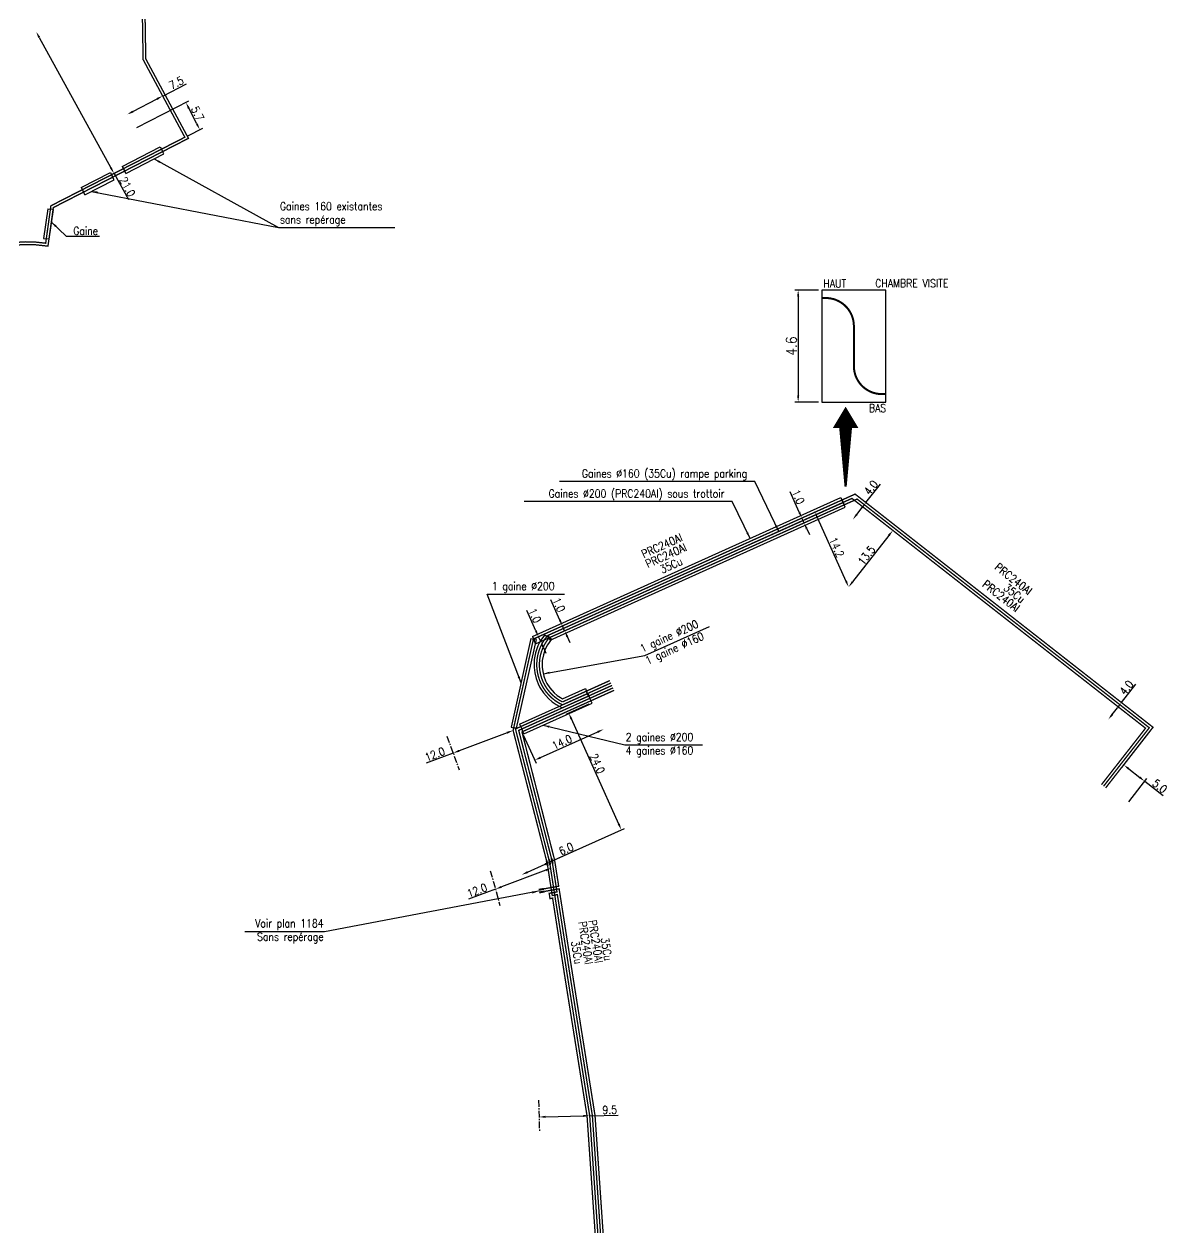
# Model space of a CAD drawing. Header units: millimetres. Extents: x 145437 to 146000, y 141990 to 142990.
# Drawn here: x 145596.2 to 145810.7, y 142321.1 to 142546.7 of the extents above; entities that cross this region are included whole.
import ezdxf
from ezdxf.enums import TextEntityAlignment as Align

# ---------------------------------------------------------------- set-up
doc = ezdxf.new("R2010")
doc.units = ezdxf.units.MM
doc.header["$PDMODE"] = 34
doc.linetypes.add('CENTER', pattern=[2, 1.25, -0.25, 0.25, -0.25])
doc.layers.get('0').update_dxf_attribs({"linetype": 'CONTINUOUS'})
doc.layers.get('Defpoints').update_dxf_attribs({"linetype": 'CONTINUOUS'})
for name, color, linetype in [('M_100', 7, 'M_ST_6'), ('M_130', 3, 'M_ST_15'), ('M_200', 7, 'CONTINUOUS'), ('M_300', 7, 'CONTINUOUS'), ('M_400', 7, 'CONTINUOUS'), ('M_900', 7, 'CONTINUOUS')]:
    doc.layers.add(name, color=color, linetype=linetype)
doc.styles.get("Standard").update_dxf_attribs({"font": 'romans.shx', "width": 0.85})
doc.linetypes.add('M_ST_15', pattern='A,5,-0.3,["XX",Standard,S=1,R=0,X=0,Y=-0.5],-2.5', length=7.8)
doc.linetypes.add('M_ST_6', pattern='A,5,-0.3,["||",Standard,S=1,R=0,X=0.35,Y=-0.5],-1.6', length=6.9)
doc.dimstyles.get("Standard").update_dxf_attribs({"dimtxt": 1.5, "dimasz": 1.2, "dimexe": 0.625, "dimexo": 0.625, "dimgap": 0.25, "dimtad": 1, "dimdec": 1, "dimzin": 0, "dimdsep": 46, "dimtxsty": 'Standard', "dimcen": -0.5, "dimadec": 0, "dimazin": 0, "dimtfac": 1, "dimtdec": 1, "dimtmove": 0, "dimatfit": 3, "dimfxl": 0, "dimtolj": 1, "dimtzin": 0, "dimarcsym": 0})

# ---------------------------------------------------------------- blocks, each defined once
blk = doc.blocks.new('*D34')
at = {"layer": 'Defpoints', "color": 0, "linetype": 'Continuous', "transparency": 16777216}
for p in [(145598.42, 142545.22), (145598.42, 142545.22), (145613.01, 142518.67)]:
    blk.add_point(p, dxfattribs=at)
at = {"layer": 'M_130', "color": 0, "linetype": 'Continuous', "lineweight": -2, "transparency": 16777216}
for p, q in [((145598.99, 142544.17), (145612.43, 142519.72)), ((145613.01, 142518.67), (145615.7, 142513.77))]:
    blk.add_line(p, q, dxfattribs=at)
at = {"layer": 'M_130', "color": 0, "linetype": 'Continuous', "transparency": 16777216}
for points in [[(145599.17, 142544.27), (145598.82, 142544.07), (145598.42, 142545.22)], [(145612.61, 142519.81), (145612.26, 142519.62), (145613.01, 142518.67)]]:
    blk.add_solid(points, dxfattribs=at)
at = {"layer": 'M_130', "color": 0, "linetype": 'Continuous', "transparency": 16777216, "insert": (145615.52, 142516.17), "char_height": 1.5, "attachment_point": 5, "rotation": 298.7942}
blk.add_mtext('\\A1;21.0', dxfattribs=at)
blk = doc.blocks.new('*D35')
at = {"layer": 'Defpoints', "color": 0, "linetype": 'Continuous', "transparency": 16777216}
for p in [(145626.48, 142531.97), (145616.72, 142526.97), (145626.28, 142525.46)]:
    blk.add_point(p, dxfattribs=at)
at = {"layer": 'M_130', "color": 0, "linetype": 'Continuous', "lineweight": -2, "transparency": 16777216}
for p, q in [((145617.28, 142527.26), (145627.03, 142532.25)), ((145628.53, 142527.96), (145627.03, 142530.9)), ((145626.84, 142525.75), (145629.63, 142527.18))]:
    blk.add_line(p, q, dxfattribs=at)
at = {"layer": 'M_130', "color": 0, "linetype": 'Continuous', "transparency": 16777216}
for points in [[(145627.2, 142530.99), (145626.85, 142530.81), (145626.48, 142531.97)], [(145628.71, 142528.05), (145628.35, 142527.87), (145629.08, 142526.89)]]:
    blk.add_solid(points, dxfattribs=at)
at = {"layer": 'M_130', "color": 0, "linetype": 'Continuous', "transparency": 16777216, "insert": (145628.67, 142529.89), "char_height": 1.5, "attachment_point": 5, "rotation": 297.1167}
blk.add_mtext('\\A1;5.7', dxfattribs=at)
blk = doc.blocks.new('*D36')
at = {"layer": 'Defpoints', "color": 0, "linetype": 'Continuous', "transparency": 16777216}
for p in [(145622.13, 142533.18), (145615.48, 142529.72), (145615.48, 142529.72)]:
    blk.add_point(p, dxfattribs=at)
at = {"layer": 'M_130', "color": 0, "linetype": 'Continuous', "lineweight": -2, "transparency": 16777216}
for p, q in [((145622.13, 142533.18), (145626.57, 142535.49)), ((145616.54, 142530.27), (145621.07, 142532.63))]:
    blk.add_line(p, q, dxfattribs=at)
at = {"layer": 'M_130', "color": 0, "linetype": 'Continuous', "transparency": 16777216}
for points in [[(145620.97, 142532.81), (145621.16, 142532.45), (145622.13, 142533.18)], [(145616.45, 142530.45), (145616.63, 142530.1), (145615.48, 142529.72)]]:
    blk.add_solid(points, dxfattribs=at)
at = {"layer": 'M_130', "color": 0, "linetype": 'Continuous', "transparency": 16777216, "insert": (145624.7, 142535.65), "char_height": 1.5, "attachment_point": 5, "rotation": 27.4777}
blk.add_mtext('\\A1;7.5', dxfattribs=at)
blk = doc.blocks.new('*D50')
at = {"layer": 'Defpoints', "color": 0, "linetype": 'Continuous', "transparency": 16777216}
for p in [(145692.65, 142341.9), (145692.65, 142341.9), (145702.14, 142342.13)]:
    blk.add_point(p, dxfattribs=at)
at = {"layer": 'M_130', "color": 0, "linetype": 'Continuous', "lineweight": -2, "transparency": 16777216}
for p, q in [((145693.85, 142341.93), (145700.94, 142342.1)), ((145702.14, 142342.13), (145707.5, 142342.27))]:
    blk.add_line(p, q, dxfattribs=at)
at = {"layer": 'M_130', "color": 0, "linetype": 'Continuous', "transparency": 16777216}
for points in [[(145693.84, 142342.13), (145693.85, 142341.73), (145692.65, 142341.9)], [(145700.94, 142342.3), (145700.95, 142341.9), (145702.14, 142342.13)]]:
    blk.add_solid(points, dxfattribs=at)
at = {"layer": 'M_130', "color": 0, "linetype": 'Continuous', "transparency": 16777216, "insert": (145705.89, 142343.23), "char_height": 1.5, "attachment_point": 5, "rotation": 1.4284}
blk.add_mtext('\\A1;9.5', dxfattribs=at)
blk = doc.blocks.new('*D66')
at = {"layer": 'Defpoints', "color": 0, "linetype": 'Continuous', "transparency": 16777216}
for p in [(145697.04, 142433.9), (145697.04, 142433.9), (145697.45, 142432.98)]:
    blk.add_point(p, dxfattribs=at)
at = {"layer": 'M_100', "color": 0, "linetype": 'Continuous', "lineweight": -2, "transparency": 16777216}
for p, q in [((145696.55, 142434.99), (145694.83, 142438.81)), ((145697.45, 142432.98), (145697.04, 142433.9)), ((145697.94, 142431.89), (145698.44, 142430.8))]:
    blk.add_line(p, q, dxfattribs=at)
at = {"layer": 'M_100', "color": 0, "linetype": 'Continuous', "transparency": 16777216}
for points in [[(145696.73, 142435.07), (145696.36, 142434.91), (145697.04, 142433.9)], [(145698.13, 142431.97), (145697.76, 142431.81), (145697.45, 142432.98)]]:
    blk.add_solid(points, dxfattribs=at)
at = {"layer": 'M_100', "color": 0, "linetype": 'Continuous', "transparency": 16777216, "insert": (145696.35, 142437.86), "char_height": 1.5, "attachment_point": 5, "rotation": 294.2577}
blk.add_mtext('\\A1;1.0', dxfattribs=at)
blk = doc.blocks.new('*D67')
at = {"layer": 'Defpoints', "color": 0, "linetype": 'Continuous', "transparency": 16777216}
for p in [(145741.9, 142454.11), (145741.9, 142454.11), (145742.31, 142453.2)]:
    blk.add_point(p, dxfattribs=at)
at = {"layer": 'M_100', "color": 0, "linetype": 'Continuous', "lineweight": -2, "transparency": 16777216}
for p, q in [((145741.41, 142455.21), (145739.69, 142459.02)), ((145742.31, 142453.2), (145741.9, 142454.11)), ((145742.8, 142452.11), (145743.3, 142451.01))]:
    blk.add_line(p, q, dxfattribs=at)
at = {"layer": 'M_100', "color": 0, "linetype": 'Continuous', "transparency": 16777216}
for points in [[(145741.59, 142455.29), (145741.22, 142455.12), (145741.9, 142454.11)], [(145742.99, 142452.19), (145742.62, 142452.02), (145742.31, 142453.2)]]:
    blk.add_solid(points, dxfattribs=at)
at = {"layer": 'M_100', "color": 0, "linetype": 'Continuous', "transparency": 16777216, "insert": (145741.21, 142458.07), "char_height": 1.5, "attachment_point": 5, "rotation": 294.2577}
blk.add_mtext('\\A1;1.0', dxfattribs=at)
blk = doc.blocks.new('*D68')
at = {"layer": 'Defpoints', "color": 0, "linetype": 'Continuous', "transparency": 16777216}
for p in [(145753.91, 142457), (145751.45, 142453.85), (145751.45, 142453.85)]:
    blk.add_point(p, dxfattribs=at)
at = {"layer": 'M_130', "color": 0, "linetype": 'Continuous', "lineweight": -2, "transparency": 16777216}
for p, q in [((145753.91, 142457), (145756.6, 142460.45)), ((145752.18, 142454.8), (145753.17, 142456.06))]:
    blk.add_line(p, q, dxfattribs=at)
at = {"layer": 'M_130', "color": 0, "linetype": 'Continuous', "transparency": 16777216}
for points in [[(145753.01, 142456.18), (145753.33, 142455.93), (145753.91, 142457)], [(145752.03, 142454.92), (145752.34, 142454.67), (145751.45, 142453.85)]]:
    blk.add_solid(points, dxfattribs=at)
at = {"layer": 'M_130', "color": 0, "linetype": 'Continuous', "transparency": 16777216, "insert": (145754.84, 142459.81), "char_height": 1.5, "attachment_point": 5, "rotation": 51.9499}
blk.add_mtext('\\A1;4.0', dxfattribs=at)
blk = doc.blocks.new('*D69')
at = {"layer": 'Defpoints', "color": 0, "linetype": 'Continuous', "transparency": 16777216}
for p in [(145758.94, 142451.8), (145750.66, 142441.2), (145750.66, 142441.2)]:
    blk.add_point(p, dxfattribs=at)
at = {"layer": 'M_130', "color": 0, "linetype": 'Continuous', "lineweight": -2, "transparency": 16777216}
blk.add_line((145758.2, 142450.85), (145751.39, 142442.15), dxfattribs=at)
at = {"layer": 'M_130', "color": 0, "linetype": 'Continuous', "transparency": 16777216}
for points in [[(145758.04, 142450.97), (145758.36, 142450.73), (145758.94, 142451.8)], [(145751.24, 142442.27), (145751.55, 142442.02), (145750.66, 142441.2)]]:
    blk.add_solid(points, dxfattribs=at)
at = {"layer": 'M_130', "color": 0, "linetype": 'Continuous', "transparency": 16777216, "insert": (145754.01, 142447.12), "char_height": 1.5, "attachment_point": 5, "rotation": 51.9784}
blk.add_mtext('\\A1;13.5', dxfattribs=at)
blk = doc.blocks.new('*D70')
at = {"layer": 'Defpoints', "color": 0, "linetype": 'Continuous', "transparency": 16777216}
for p in [(145801.79, 142419.53), (145799.32, 142416.38), (145799.32, 142416.38)]:
    blk.add_point(p, dxfattribs=at)
at = {"layer": 'M_130', "color": 0, "linetype": 'Continuous', "lineweight": -2, "transparency": 16777216}
for p, q in [((145801.79, 142419.53), (145804.48, 142422.97)), ((145800.06, 142417.32), (145801.05, 142418.58))]:
    blk.add_line(p, q, dxfattribs=at)
at = {"layer": 'M_130', "color": 0, "linetype": 'Continuous', "transparency": 16777216}
for points in [[(145800.89, 142418.71), (145801.21, 142418.46), (145801.79, 142419.53)], [(145799.9, 142417.45), (145800.22, 142417.2), (145799.32, 142416.38)]]:
    blk.add_solid(points, dxfattribs=at)
at = {"layer": 'M_130', "color": 0, "linetype": 'Continuous', "transparency": 16777216, "insert": (145802.72, 142422.34), "char_height": 1.5, "attachment_point": 5, "rotation": 51.9499}
blk.add_mtext('\\A1;4.0', dxfattribs=at)
blk = doc.blocks.new('*D71')
at = {"layer": 'Defpoints', "color": 0, "linetype": 'Continuous', "transparency": 16777216}
for p in [(145807.69, 142414.91), (145806.13, 142404.79), (145802.75, 142400.47)]:
    blk.add_point(p, dxfattribs=at)
at = {"layer": 'M_130', "color": 0, "linetype": 'Continuous', "lineweight": -2, "transparency": 16777216}
for p, q in [((145807.31, 142414.41), (145801.81, 142407.38)), ((145803.14, 142407.14), (145805.19, 142405.53)), ((145803.14, 142400.96), (145806.52, 142405.29)), ((145806.13, 142404.79), (145809.58, 142402.1))]:
    blk.add_line(p, q, dxfattribs=at)
at = {"layer": 'M_130', "color": 0, "linetype": 'Continuous', "transparency": 16777216}
for points in [[(145803.26, 142407.29), (145803.02, 142406.98), (145802.2, 142407.87)], [(145805.31, 142405.69), (145805.07, 142405.38), (145806.13, 142404.79)]]:
    blk.add_solid(points, dxfattribs=at)
at = {"layer": 'M_130', "color": 0, "linetype": 'Continuous', "transparency": 16777216, "insert": (145808.95, 142403.87), "char_height": 1.5, "attachment_point": 5, "rotation": 321.9784}
blk.add_mtext('\\A1;5.0', dxfattribs=at)
blk = doc.blocks.new('*D72')
at = {"layer": 'Defpoints', "color": 0, "linetype": 'Continuous', "transparency": 16777216}
for p in [(145744.34, 142455.21), (145750.66, 142441.2), (145750.66, 142441.2)]:
    blk.add_point(p, dxfattribs=at)
at = {"layer": 'M_130', "color": 0, "linetype": 'Continuous', "lineweight": -2, "transparency": 16777216}
blk.add_line((145744.84, 142454.12), (145750.16, 142442.3), dxfattribs=at)
at = {"layer": 'M_130', "color": 0, "linetype": 'Continuous', "transparency": 16777216}
for points in [[(145745.02, 142454.2), (145744.65, 142454.04), (145744.34, 142455.21)], [(145750.34, 142442.38), (145749.98, 142442.21), (145750.66, 142441.2)]]:
    blk.add_solid(points, dxfattribs=at)
at = {"layer": 'M_130', "color": 0, "linetype": 'Continuous', "transparency": 16777216, "insert": (145748.41, 142448.62), "char_height": 1.5, "attachment_point": 5, "rotation": 294.2577}
blk.add_mtext('\\A1;14.2', dxfattribs=at)
blk = doc.blocks.new('*D73')
at = {"layer": 'Defpoints', "color": 0, "linetype": 'Continuous', "transparency": 16777216}
for p in [(145702.52, 142419.51), (145698.21, 142417.57), (145694.87, 142389.74)]:
    blk.add_point(p, dxfattribs=at)
at = {"layer": 'M_300', "color": 0, "linetype": 'Continuous', "lineweight": -2, "transparency": 16777216}
for p, q in [((145701.95, 142419.25), (145697.64, 142417.31)), ((145707.58, 142396.78), (145698.7, 142416.47)), ((145695.44, 142390), (145708.64, 142395.94))]:
    blk.add_line(p, q, dxfattribs=at)
at = {"layer": 'M_300', "color": 0, "linetype": 'Continuous', "transparency": 16777216}
for points in [[(145698.88, 142416.56), (145698.52, 142416.39), (145698.21, 142417.57)], [(145707.76, 142396.86), (145707.39, 142396.7), (145708.07, 142395.69)]]:
    blk.add_solid(points, dxfattribs=at)
at = {"layer": 'M_300', "color": 0, "linetype": 'Continuous', "transparency": 16777216, "insert": (145703.57, 142408.1), "char_height": 1.5, "attachment_point": 5, "rotation": 294.2577}
blk.add_mtext('\\A1;24.0', dxfattribs=at)
blk = doc.blocks.new('*D74')
at = {"layer": 'Defpoints', "color": 0, "linetype": 'Continuous', "transparency": 16777216}
for p in [(145694.87, 142389.74), (145689.4, 142387.28), (145689.4, 142387.28)]:
    blk.add_point(p, dxfattribs=at)
at = {"layer": 'M_300', "color": 0, "linetype": 'Continuous', "lineweight": -2, "transparency": 16777216}
for p, q in [((145694.87, 142389.74), (145699.57, 142391.86)), ((145690.49, 142387.77), (145693.78, 142389.25))]:
    blk.add_line(p, q, dxfattribs=at)
at = {"layer": 'M_300', "color": 0, "linetype": 'Continuous', "transparency": 16777216}
for points in [[(145693.69, 142389.43), (145693.86, 142389.06), (145694.87, 142389.74)], [(145690.41, 142387.95), (145690.58, 142387.59), (145689.4, 142387.28)]]:
    blk.add_solid(points, dxfattribs=at)
at = {"layer": 'M_300', "color": 0, "linetype": 'Continuous', "transparency": 16777216, "insert": (145697.74, 142392.13), "char_height": 1.5, "attachment_point": 5, "rotation": 24.2577}
blk.add_mtext('\\A1;6.0', dxfattribs=at)
blk = doc.blocks.new('*D75')
at = {"layer": 'Defpoints', "color": 0, "linetype": 'Continuous', "transparency": 16777216}
for p in [(145687.79, 142414.32), (145676.56, 142410.09), (145676.56, 142410.09)]:
    blk.add_point(p, dxfattribs=at)
at = {"layer": 'M_130', "color": 0, "linetype": 'Continuous', "lineweight": -2, "transparency": 16777216}
for p, q in [((145686.67, 142413.9), (145677.68, 142410.51)), ((145687.57, 142414.9), (145687.57, 142414.9)), ((145676.56, 142410.09), (145671.5, 142408.18)), ((145676.34, 142410.67), (145676.34, 142410.67))]:
    blk.add_line(p, q, dxfattribs=at)
at = {"layer": 'M_130', "color": 0, "linetype": 'Continuous', "transparency": 16777216}
for points in [[(145686.6, 142414.08), (145686.74, 142413.71), (145687.79, 142414.32)], [(145677.61, 142410.7), (145677.75, 142410.32), (145676.56, 142410.09)]]:
    blk.add_solid(points, dxfattribs=at)
at = {"layer": 'M_130', "color": 0, "linetype": 'Continuous', "transparency": 16777216, "insert": (145673.12, 142409.86), "char_height": 1.5, "attachment_point": 5, "rotation": 20.6386}
blk.add_mtext('\\A1;12.0', dxfattribs=at)
blk = doc.blocks.new('M_300_03')
at = {"color": 0, "linetype": 'Continuous'}
blk.add_solid([(-1, 0.75), (-1, 0), (1, 0.75), (1, 0)], dxfattribs=at)
at = {"color": 0, "linetype": 'Continuous', "width": 0.75, "flags": 3}
for tag, p in [('DEF_LEG', (0, -4.625)), ('DEF_COUP', (0, -7.125)), ('DEF_TYPE', (0, -9.625))]:
    blk.add_attdef(tag, text='', height=1.2, dxfattribs=at).set_placement(p, align=Align.MIDDLE)
blk = doc.blocks.new('*D76')
at = {"layer": 'Defpoints', "color": 0, "linetype": 'Continuous', "transparency": 16777216}
for p in [(145689.45, 142414.05), (145704.75, 142414.54), (145704.75, 142414.54)]:
    blk.add_point(p, dxfattribs=at)
at = {"layer": 'M_130', "color": 0, "linetype": 'Continuous', "lineweight": -2, "transparency": 16777216}
for p, q in [((145689.7, 142413.48), (145692.08, 142408.17)), ((145692.92, 142409.23), (145703.65, 142414.05))]:
    blk.add_line(p, q, dxfattribs=at)
at = {"layer": 'M_130', "color": 0, "linetype": 'Continuous', "transparency": 16777216}
for points in [[(145703.57, 142414.23), (145703.73, 142413.86), (145704.75, 142414.54)], [(145692.84, 142409.41), (145693.01, 142409.05), (145691.83, 142408.74)]]:
    blk.add_solid(points, dxfattribs=at)
at = {"layer": 'M_130', "color": 0, "linetype": 'Continuous', "transparency": 16777216, "insert": (145696.95, 142412.13), "char_height": 1.5, "attachment_point": 5, "rotation": 24.1739}
blk.add_mtext('\\A1;14.0', dxfattribs=at)
blk = doc.blocks.new('*D77')
at = {"layer": 'Defpoints', "color": 0, "linetype": 'Continuous', "transparency": 16777216}
for p in [(145745.64, 142496.83), (145741.2, 142475.83), (145745.64, 142475.83)]:
    blk.add_point(p, dxfattribs=at)
at = {"layer": 'M_900', "color": 0, "linetype": 'Continuous', "lineweight": -2, "transparency": 16777216}
for p, q in [((145745.01, 142496.83), (145740.58, 142496.83)), ((145741.2, 142495.63), (145741.2, 142477.03)), ((145745.01, 142475.83), (145740.58, 142475.83))]:
    blk.add_line(p, q, dxfattribs=at)
at = {"layer": 'M_900', "color": 0, "linetype": 'Continuous', "transparency": 16777216}
for points in [[(145741, 142495.63), (145741.4, 142495.63), (145741.2, 142496.83)], [(145741, 142477.03), (145741.4, 142477.03), (145741.2, 142475.83)]]:
    blk.add_solid(points, dxfattribs=at)
at = {"layer": 'M_900', "color": 0, "linetype": 'Continuous', "transparency": 16777216, "insert": (145739.95, 142486.33), "char_height": 2, "attachment_point": 5, "rotation": 90}
blk.add_mtext('\\A1;4.6', dxfattribs=at)
blk = doc.blocks.new('*D80')
at = {"layer": 'Defpoints', "color": 0, "linetype": 'Continuous', "transparency": 16777216}
for p in [(145695.03, 142388.56), (145684.47, 142384.58), (145684.47, 142384.58)]:
    blk.add_point(p, dxfattribs=at)
at = {"layer": 'M_130', "color": 0, "linetype": 'Continuous', "lineweight": -2, "transparency": 16777216}
for p, q in [((145693.91, 142388.13), (145685.6, 142385)), ((145695.25, 142387.97), (145695.25, 142387.97)), ((145684.47, 142384.58), (145679.42, 142382.68))]:
    blk.add_line(p, q, dxfattribs=at)
at = {"layer": 'M_130', "color": 0, "linetype": 'Continuous', "transparency": 16777216}
for points in [[(145693.84, 142388.32), (145693.98, 142387.95), (145695.03, 142388.56)], [(145685.53, 142385.19), (145685.67, 142384.82), (145684.47, 142384.58)]]:
    blk.add_solid(points, dxfattribs=at)
at = {"layer": 'M_130', "color": 0, "linetype": 'Continuous', "transparency": 16777216, "insert": (145681.03, 142384.35), "char_height": 1.5, "attachment_point": 5, "rotation": 20.6386}
blk.add_mtext('\\A1;12.0', dxfattribs=at)
blk = doc.blocks.new('*D81')
at = {"layer": 'Defpoints', "color": 0, "linetype": 'Continuous', "transparency": 16777216}
for p in [(145692.55, 142431.87), (145693.71, 142432.4), (145694.13, 142431.49)]:
    blk.add_point(p, dxfattribs=at)
at = {"layer": 'M_100', "color": 0, "linetype": 'Continuous', "lineweight": -2, "transparency": 16777216}
for p, q in [((145692.06, 142432.97), (145690.34, 142436.79)), ((145693.15, 142432.14), (145691.98, 142431.62)), ((145692.96, 142430.96), (145692.55, 142431.87)), ((145693.56, 142431.23), (145692.39, 142430.7)), ((145693.46, 142429.87), (145693.95, 142428.77))]:
    blk.add_line(p, q, dxfattribs=at)
at = {"layer": 'M_100', "color": 0, "linetype": 'Continuous', "transparency": 16777216}
for points in [[(145692.24, 142433.05), (145691.88, 142432.89), (145692.55, 142431.87)], [(145693.64, 142429.95), (145693.27, 142429.79), (145692.96, 142430.96)]]:
    blk.add_solid(points, dxfattribs=at)
at = {"layer": 'M_100', "color": 0, "linetype": 'Continuous', "transparency": 16777216, "insert": (145691.86, 142435.83), "char_height": 1.5, "attachment_point": 5, "rotation": 294.2577}
blk.add_mtext('\\A1;1.0', dxfattribs=at)

msp = doc.modelspace()

# ---------------------------------------------------------------- linework, layer by layer
at = {"layer": 'M_100', "ltscale": 0.94, "const_width": 0.25, "flags": 128}
msp.add_lwpolyline([(145789.53, 142793.89), (145790.48, 142800.53), (145787.97, 142801.28), (145783.43, 142802.58), (145779.85, 142803.61), (145776.45, 142798.95), (145771.39, 142791.91), (145768.94, 142788.67), (145752.5, 142766.91), (145741.23, 142751.06), (145733.41, 142739.78), (145726.53, 142730.15), (145716.98, 142716.81), (145711.5, 142709.14), (145698.69, 142689.03), (145697.62, 142687.34), (145692.67, 142679.56), (145685.2, 142669.19), (145677.37, 142658.11), (145666.66, 142643.11), (145660, 142634.05), (145648.59, 142618.14), (145643.93, 142611.89), (145643.52, 142611.33), (145643.88, 142611.08, -0.440034), (145644.5, 142606.79, -0.391587), (145640.55, 142606.23), (145639.68, 142605.05), (145634.97, 142599.21), (145630.62, 142593.12), (145623, 142582.46), (145622.05, 142577.19), (145620.83, 142570.43), (145618.66, 142558.4), (145618.82, 142548.67), (145618.96, 142540.14), (145622.57, 142533.42), (145626.96, 142525.25), (145613.24, 142518.22), (145601.64, 142512.28), (145600.64, 142505.07), (145600.08, 142505.11, 0.125314), (145589.51, 142504.09, 0.147049), (145582.78, 142499.03), (145563.02, 142473.9), (145560.6, 142469.4), (145556.23, 142461.32), (145551.51, 142453.44), (145543.11, 142439), (145540.73, 142434.92, -0.046825), (145526.76, 142413.5), (145525.13, 142411.23), (145516.68, 142399.86), (145500.18, 142382.74), (145477.49, 142357.98), (145475.98, 142356.4)], format="xyb", dxfattribs=at)
at = {"layer": 'M_100', "const_width": 0.25, "flags": 128}
msp.add_lwpolyline([(145705.91, 142423.66), (145697.03, 142419.66, -0.485605), (145694.55, 142431.68), (145694.55, 142431.68), (145697.45, 142432.98), (145742.31, 142453.2), (145744.75, 142454.3), (145752.24, 142457.67), (145753.6, 142456.61), (145759.25, 142452.19), (145801.48, 142419.14), (145806.99, 142414.82), (145798.42, 142403.86)], format="xyb", dxfattribs=at)
at = {"layer": 'M_100', "ltscale": 0.94, "flags": 128}
msp.add_lwpolyline([(145706.53, 142422.3, 0.25, 0.25, 0), (145688.84, 142414.33, 0.25, 0.25, 0), (145695.1, 142389.84, 0.25, 0.25, 0), (145696.01, 142384.07, 0.25, 0.25, 0), (145694.55, 142383.8, 0.25, 0.25, 0), (145694.7, 142382.81, 0.25, 0.25, 0), (145695.19, 142382.9, 0.25, 0.25, 0), (145697.49, 142368.12, 0.25, 0.25, -0.038297), (145697.49, 142368.12, 0.25, 0.25, 0), (145697.49, 142368.12, 0.25, 0.25, 0), (145701.64, 142342.12, 0.25, 0.25, 0), (145703.61, 142313.56, 0, 0, 0)], format="xyseb", dxfattribs=at)
at = {"layer": 'M_100', "flags": 128}
msp.add_lwpolyline([(145693.66, 142384.15, 0.25, 0.25, 0), (145696.41, 142384.65, 0.25, 0.25, 0), (145698.96, 142368.42, 0.25, 0.25, 0), (145698.96, 142368.42, 0.25, 0.25, 0), (145703.14, 142342.16, 0.25, 0.25, 0), (145705.1, 142313.64, 0, 0, 0)], format="xyseb", dxfattribs=at)
at = {"layer": 'M_130', "const_width": 0.25, "flags": 128}
for points in [[(145790.02, 142793.82), (145790.02, 142793.82), (145791.03, 142800.89), (145788.12, 142801.76), (145783.56, 142803.06), (145779.65, 142804.19), (145776.04, 142799.24), (145770.98, 142792.21), (145768.54, 142788.97), (145752.1, 142767.2), (145740.82, 142751.34), (145733, 142740.07), (145726.12, 142730.44), (145716.58, 142717.1), (145711.08, 142709.42), (145698.27, 142689.29), (145697.19, 142687.61), (145692.25, 142679.84), (145684.79, 142669.48), (145676.96, 142658.4), (145666.26, 142643.41), (145659.59, 142634.34), (145648.18, 142618.44), (145643.53, 142612.18), (145642.82, 142611.22), (145642.82, 142611.22), (145643.59, 142610.67, -0.440675), (145644.12, 142607.11, -0.450328), (145640.47, 142606.96), (145639.28, 142605.35), (145634.57, 142599.51), (145630.21, 142593.41), (145622.53, 142582.66), (145621.56, 142577.27), (145620.34, 142570.52), (145618.16, 142558.44), (145618.32, 142548.67), (145618.46, 142540.01), (145622.13, 142533.18), (145626.28, 142525.46), (145613.01, 142518.67), (145601.18, 142512.61), (145600.21, 142505.61), (145600.21, 142505.61), (145600.14, 142505.61, 0.125116), (145589.33, 142504.56), (145589.33, 142504.56), (145589.33, 142504.56, 0.14694), (145582.39, 142499.33), (145582.39, 142499.33), (145582.39, 142499.33), (145562.6, 142474.18), (145560.16, 142469.64), (145555.8, 142461.56), (145551.08, 142453.69), (145542.68, 142439.26), (145540.29, 142435.16, -0.046867), (145526.36, 142413.8), (145524.72, 142411.52), (145516.3, 142400.19), (145499.81, 142383.08), (145477.12, 142358.32), (145475.62, 142356.74), (145475.62, 142356.74)], [(145706.12, 142423.21), (145697.03, 142419.11, -0.4989), (145694.25, 142432.09), (145697.25, 142433.44), (145742.11, 142453.66), (145744.55, 142454.76), (145751.28, 142457.79), (145753.28, 142456.23), (145758.94, 142451.8), (145801.17, 142418.74), (145806.29, 142414.74), (145798.03, 142404.16)]]:
    msp.add_lwpolyline(points, format="xyb", dxfattribs=at)
at = {"layer": 'M_130', "ltscale": 0.89, "flags": 128}
msp.add_lwpolyline([(145798.81, 142403.55, 0.25, 0.25, 0), (145798.81, 142403.55, 0.25, 0.25, 0), (145807.69, 142414.91, 0.25, 0.25, 0), (145801.79, 142419.53, 0.25, 0.25, 0), (145759.56, 142452.58, 0.25, 0.25, 0), (145753.91, 142457, 0.25, 0.25, 0), (145753.91, 142457, 0.25, 0.25, 0), (145751.87, 142458.6, 0.25, 0.25, 0), (145744.34, 142455.21, 0.25, 0.25, 0), (145741.9, 142454.11, 0.25, 0.25, 0), (145697.04, 142433.9, 0.25, 0.25, 0), (145691.6, 142431.45, 0.25, 0.25, 0), (145687.79, 142414.32, 0.25, 0.25, 0), (145694.18, 142389.43, 0.25, 0.25, 0), (145695.12, 142383.39, 0.25, 0.25, 0), (145696.08, 142383.57, 0.25, 0.25, 0), (145698.47, 142368.32, 0.25, 0.25, -0.040699), (145698.47, 142368.32, 0.25, 0.25, 0), (145698.47, 142368.32, 0.25, 0.25, 0), (145702.64, 142342.15, 0.25, 0.25, 0), (145704.61, 142313.62, 0, 0, 0)], format="xyseb", dxfattribs=at)
at = {"layer": 'M_130', "ltscale": 0.98, "flags": 128}
msp.add_lwpolyline([(145706.32, 142422.75, 0.25, 0.25, 0), (145688.23, 142414.6, 0.25, 0.25, 0), (145694.63, 142389.63, 0.25, 0.25, 0), (145695.67, 142382.97, 0.25, 0.25, 0), (145697.98, 142368.22, 0.25, 0.25, -0.033762), (145697.98, 142368.22, 0.25, 0.25, 0), (145697.98, 142368.22, 0.25, 0.25, 0), (145702.14, 142342.13, 0.25, 0.25, 0), (145702.14, 142342.13, 0.25, 0.25, 0), (145702.14, 142342.13, 0.25, 0.25, 0), (145704.11, 142313.59, 0, 0, 0)], format="xyseb", dxfattribs=at)
at = {"layer": 'M_130', "flags": 128}
msp.add_lwpolyline([(145706.73, 142421.84, 0.25, 0.25, 0), (145689.45, 142414.05, 0.25, 0.25, 0), (145695.56, 142390.05, 0.25, 0.25, 0), (145696.33, 142385.14, 0.25, 0.25, 0), (145693.57, 142384.64, 0, 0, 0)], format="xyseb", dxfattribs=at)
at = {"layer": 'M_130', "color": 7, "linetype": 'CENTER', "flags": 128}
msp.add_lwpolyline([(145692.57, 142345.06), (145692.65, 142341.9), (145692.72, 142339.07)], dxfattribs=at)
at = {"layer": 'M_200', "flags": 128}
msp.add_lwpolyline([(145694.55, 142431.68), (145694.35, 142432.14)], dxfattribs=at)
at = {"layer": 'M_300', "color": 7, "linetype": 'CENTER', "flags": 128}
for points in [[(145675.37, 142413.25), (145676.56, 142410.09), (145677.67, 142406.95)], [(145683.51, 142388.02), (145684.44, 142384.77), (145685.29, 142381.55)]]:
    msp.add_lwpolyline(points, dxfattribs=at)
at = {"layer": 'M_400', "color": 7, "linetype": 'CONTINUOUS'}
for p, q in [((145614.55, 142520), (145621.67, 142523.66)), ((145615.23, 142518.67), (145622.36, 142522.33)), ((145621.67, 142523.66), (145622.01, 142523)), ((145622.36, 142522.33), (145622.01, 142523)), ((145614.55, 142520), (145614.89, 142519.33)), ((145615.23, 142518.67), (145614.89, 142519.33)), ((145606.87, 142516.02), (145612.35, 142518.82)), ((145607.56, 142514.68), (145613.03, 142517.49)), ((145612.35, 142518.82), (145612.69, 142518.16)), ((145613.03, 142517.49), (145612.69, 142518.16)), ((145606.87, 142516.02), (145607.21, 142515.35)), ((145607.56, 142514.68), (145607.21, 142515.35)), ((145600.6, 142512.05), (145599.82, 142506.47)), ((145600.6, 142512.05), (145601.09, 142511.99)), ((145601.59, 142511.92), (145600.82, 142506.33)), ((145601.59, 142511.92), (145601.09, 142511.99)), ((145599.82, 142506.47), (145600.32, 142506.4)), ((145600.82, 142506.33), (145600.32, 142506.4)), ((145691.4, 142431.9), (145749.21, 142457.95)), ((145692.01, 142430.53), (145749.82, 142456.58)), ((145694.35, 142432.14), (145749.62, 142457.04)), ((145749.21, 142457.95), (145749.51, 142457.27)), ((145749.82, 142456.58), (145749.51, 142457.27)), ((145749.62, 142457.04), (145749.82, 142456.58)), ((145750.03, 142456.13), (145749.82, 142456.58)), ((145694.76, 142431.22), (145750.03, 142456.13)), ((145691.12, 142431.55), (145687.42, 142414.94)), ((145691.12, 142431.55), (145691.6, 142431.45)), ((145691.4, 142431.9), (145691.71, 142431.22)), ((145692.09, 142431.34), (145691.6, 142431.45)), ((145693.74, 142432.26), (145692.95, 142431.15)), ((145693.74, 142432.26), (145694.35, 142431.82)), ((145694.96, 142431.39), (145694.24, 142430.37)), ((145694.35, 142432.14), (145694.55, 142431.68)), ((145694.96, 142431.39), (145694.35, 142431.82)), ((145694.76, 142431.22), (145694.55, 142431.68)), ((145692.09, 142431.34), (145688.39, 142414.72)), ((145692.01, 142430.53), (145691.71, 142431.22)), ((145692.44, 142430.14), (145692, 142428.89)), ((145692.95, 142431.15), (145692.44, 142430.14)), ((145693.82, 142429.55), (145693.46, 142428.51)), ((145694.24, 142430.37), (145693.82, 142429.55)), ((145691.76, 142427.59), (145691.73, 142426.13)), ((145692, 142428.89), (145691.76, 142427.59)), ((145693.26, 142427.43), (145693.23, 142426.2)), ((145693.46, 142428.51), (145693.26, 142427.43)), ((145691.73, 142426.13), (145691.85, 142425.11)), ((145691.85, 142425.11), (145692.12, 142424.02)), ((145693.23, 142426.2), (145693.33, 142425.38)), ((145693.33, 142425.38), (145693.55, 142424.46)), ((145692.12, 142424.02), (145692.49, 142423.03)), ((145692.49, 142423.03), (145692.82, 142422.37)), ((145692.82, 142422.37), (145693.46, 142421.38)), ((145693.55, 142424.46), (145693.86, 142423.64)), ((145693.86, 142423.64), (145694.13, 142423.11)), ((145694.13, 142423.11), (145694.66, 142422.29)), ((145689.01, 142415.5), (145701.76, 142421.24)), ((145693.46, 142421.38), (145694.4, 142420.31)), ((145694.4, 142420.31), (145695.12, 142419.69)), ((145694.66, 142422.29), (145695.46, 142421.38)), ((145695.46, 142421.38), (145696.05, 142420.87)), ((145696.05, 142420.87), (145696.64, 142420.46)), ((145696.64, 142420.46), (145697.06, 142420.22)), ((145696.98, 142418.54), (145701.92, 142420.77)), ((145697.06, 142420.22), (145701.34, 142422.15)), ((145701.34, 142422.15), (145701.36, 142422.16)), ((145701.36, 142422.16), (145701.36, 142422.16)), ((145701.36, 142422.16), (145701.36, 142422.16)), ((145701.36, 142422.16), (145701.36, 142422.16)), ((145701.36, 142422.16), (145701.36, 142422.16)), ((145701.36, 142422.16), (145701.62, 142421.46)), ((145701.89, 142420.76), (145701.62, 142421.46)), ((145701.76, 142421.24), (145702.17, 142420.33)), ((145701.92, 142420.77), (145701.89, 142420.76)), ((145701.89, 142420.76), (145701.89, 142420.76)), ((145701.89, 142420.76), (145701.89, 142420.76)), ((145701.89, 142420.76), (145701.89, 142420.76)), ((145701.89, 142420.76), (145701.89, 142420.76)), ((145702.58, 142419.42), (145702.17, 142420.33)), ((145689.83, 142413.68), (145702.58, 142419.42)), ((145695.12, 142419.69), (145695.84, 142419.18)), ((145695.84, 142419.18), (145696.98, 142418.54)), ((145687.42, 142414.94), (145687.9, 142414.83)), ((145688.39, 142414.72), (145687.9, 142414.83)), ((145689.01, 142415.5), (145689.42, 142414.59)), ((145689.83, 142413.68), (145689.42, 142414.59))]:
    msp.add_line(p, q, dxfattribs=at)
at = {"layer": 'M_900', "color": 7, "linetype": 'Continuous', "flags": 128}
msp.add_lwpolyline([(145745.64, 142496.83), (145745.64, 142475.83), (145757.64, 142475.83), (145757.64, 142496.83), (145745.64, 142496.83)], dxfattribs=at)
at = {"layer": 'M_900', "color": 3, "linetype": 'Continuous', "const_width": 0.375, "flags": 128}
msp.add_lwpolyline([(145745.64, 142495.33), (145745.64, 142495.33), (145746.39, 142495.33, -0.414214), (145751.64, 142490.08), (145751.64, 142482.58, 0.414214), (145756.89, 142477.33), (145757.64, 142477.33), (145757.64, 142477.33)], format="xyb", dxfattribs=at)
at = {"layer": 'M_900', "color": 7, "linetype": 'Continuous', "flags": 128}
msp.add_lwpolyline([(145750.09, 142459.99, 0.4, 2.4, 0), (145750.09, 142470.98, 2.4, 0, 0), (145750.09, 142474.98, 0, 4.8, 0), (145750.09, 142470.98, 4.8, 4.8, 0)], format="xyseb", dxfattribs=at)

# ---------------------------------------------------------------- block references
at = {"layer": 'M_300'}
for p, xscale, yscale, zscale, rotation in [((145693.99, 142389.39), 0.5, 0.5, 0.5, 281.993491604446), ((145694.45, 142389.59), 0.4999999999999999, 0.4999999999999999, 0.4999999999999999, 281.9934916044459), ((145694.92, 142389.81), 0.5, 0.5, 0.5, 281.9934916044459), ((145693.11, 142384.36), 0.4999999999999999, 0.4999999999999999, 0.4999999999999999, 10.34296239523731), ((145693.2, 142383.87), 0.4999999999999999, 0.4999999999999999, 0.4999999999999999, 10.34296239523731)]:
    msp.add_blockref('M_300_03', p, dxfattribs=dict(at, xscale=xscale, yscale=yscale, zscale=zscale, rotation=rotation))

# ---------------------------------------------------------------- texts
at = {"layer": 'M_100', "linetype": 'Continuous', "width": 0.85}
for rotation, p in [(24.2577, (145717.41, 142445.27)), (321.9499, (145781.73, 142440.01)), (278.9485, (145705.3, 142373.36)), (278.9485, (145699.74, 142372.73))]:
    msp.add_text('35Cu', height=1.5, rotation=rotation, dxfattribs=at).set_placement(p, align=Align.MIDDLE)
at = {"layer": 'M_130', "linetype": 'Continuous', "width": 0.85}
for rotation, p in [(24.2577, (145715.67, 142448.94)), (24.2577, (145716.43, 142447.09)), (321.9499, (145781.54, 142442.72)), (321.9499, (145779.23, 142439.51)), (278.9485, (145701.39, 142374.54)), (278.9485, (145703.27, 142374.79))]:
    msp.add_text('PRC240Al', height=1.5, rotation=rotation, dxfattribs=at).set_placement(p, align=Align.MIDDLE)
at = {"layer": 'M_300', "linetype": 'Continuous', "insert": (145652.28, 142374.43), "char_height": 1.5, "attachment_point": 9}
msp.add_mtext('\\A1;Voir plan 1184\\PSans repérage', dxfattribs=at)
at = {"layer": 'M_400', "linetype": 'Continuous', "char_height": 1.5}
for s, insert, attachment_point in [('Gaines 160 existantes\\Psans repérage', (145644.1, 142508.78), 7), ('\\A1;Gaine', (145605.37, 142507.16), 7), ('\\A1;Gaines %%C160 (35Cu) rampe parking', (145731.65, 142461.21), 9), ('\\A1;Gaines %%C200 (PRC240Al) sous trottoir', (145727.39, 142457.44), 9), ('\\A1;1 gaine %%C200', (145683.81, 142440.12), 7), ('\\A1;2 gaines %%C200\\P4 gaines %%C160', (145708.88, 142409.32), 7)]:
    msp.add_mtext(s, dxfattribs=dict(at, insert=insert, attachment_point=attachment_point))
at = {"layer": 'M_400', "linetype": 'Continuous', "insert": (145713.19, 142426.16), "char_height": 1.5, "attachment_point": 7, "rotation": 24.2577}
msp.add_mtext('\\A1;1 gaine %%C200\\P1 gaine %%C160', dxfattribs=at)
at = {"layer": 'M_900', "color": 7, "linetype": 'Continuous', "width": 0.85}
for s, p in [('HAUT', (145748.06, 142498.03)), ('CHAMBRE VISITE', (145762.5, 142498.09)), ('BAS', (145756.07, 142474.72))]:
    msp.add_text(s, height=1.5, dxfattribs=at).set_placement(p, align=Align.MIDDLE)

# ---------------------------------------------------------------- dimensions: what is measured, and where the dimension line sits
at = {"layer": 'M_100', "linetype": 'Continuous'}
for base, p1, p2, picture, middle in [((145741.9, 142454.11), (145742.31, 142453.2), (145741.9, 142454.11), '*D67', (145740.3, 142457.66)), ((145697.04, 142433.9), (145697.45, 142432.98), (145697.04, 142433.9), '*D66', (145695.44, 142437.45)), ((145692.55, 142431.87), (145694.13, 142431.49), (145693.71, 142432.4), '*D81', (145690.95, 142435.42))]:
    dim = msp.add_linear_dim(base=base, p1=p1, p2=p2, angle=294.2577, dimstyle='Standard', dxfattribs=at)
    dim.commit()
    dim.dimension.update_dxf_attribs({"geometry": picture, "text_midpoint": middle, "dimtype": 160})
at = {"layer": 'M_130', "linetype": 'Continuous'}
for base, p1, p2, angle, text, picture, middle in [((145598.42, 142545.22), (145613.01, 142518.67), (145598.42, 142545.22), 298.7942, '21.0', '*D34', (145614.64, 142515.69)), ((145750.66, 142441.2), (145744.34, 142455.21), (145750.66, 142441.2), 114.2577, '14.2', '*D72', (145747.5, 142448.21)), ((145750.66, 142441.2), (145758.94, 142451.8), (145750.66, 142441.2), 51.9784, '13.5', '*D69', (145754.8, 142446.5)), ((145704.75, 142414.54), (145689.45, 142414.05), (145704.75, 142414.54), 204.1739, '14.0', '*D76', (145697.36, 142411.22)), ((145684.47, 142384.58), (145695.03, 142388.56), (145684.47, 142384.58), 20.6386, '12.0', '*D80', (145681.38, 142383.42))]:
    dim = msp.add_linear_dim(base=base, p1=p1, p2=p2, angle=angle, text=text, dimstyle='Standard', dxfattribs=at)
    dim.commit()
    dim.dimension.update_dxf_attribs({"geometry": picture, "text_midpoint": middle, "dimtype": 160})
for base, p1, p2, angle, picture, middle in [((145615.48, 142529.72), (145622.13, 142533.18), (145615.48, 142529.72), 27.4777, '*D36', (145625.17, 142534.76)), ((145626.48, 142531.97), (145626.28, 142525.46), (145616.72, 142526.97), 297.1167, '*D35', (145627.78, 142529.43)), ((145751.45, 142453.85), (145753.91, 142457), (145751.45, 142453.85), 51.9499, '*D68', (145755.63, 142459.2)), ((145799.32, 142416.38), (145801.79, 142419.53), (145799.32, 142416.38), 51.9499, '*D70', (145803.5, 142421.72)), ((145676.56, 142410.09), (145687.79, 142414.32), (145676.56, 142410.09), 20.6386, '*D75', (145673.47, 142408.92)), ((145806.13, 142404.79), (145807.69, 142414.91), (145802.75, 142400.47), 141.9784, '*D71', (145808.33, 142403.08)), ((145692.65, 142341.9), (145702.14, 142342.13), (145692.65, 142341.9), 1.4284, '*D50', (145705.91, 142342.23))]:
    dim = msp.add_linear_dim(base=base, p1=p1, p2=p2, angle=angle, dimstyle='Standard', dxfattribs=at)
    dim.commit()
    dim.dimension.update_dxf_attribs({"geometry": picture, "text_midpoint": middle, "dimtype": 160})
at = {"layer": 'M_300', "linetype": 'Continuous'}
dim = msp.add_linear_dim(base=(145698.21, 142417.57), p1=(145694.87, 142389.74), p2=(145702.52, 142419.51), angle=294.2577, text='24.0', dimstyle='Standard', dxfattribs=at)
dim.commit()
dim.dimension.update_dxf_attribs({"geometry": '*D73', "text_midpoint": (145702.66, 142407.68), "dimtype": 160})
dim = msp.add_linear_dim(base=(145689.4, 142387.28), p1=(145694.87, 142389.74), p2=(145689.4, 142387.28), angle=24.2577, dimstyle='Standard', dxfattribs=at)
dim.commit()
dim.dimension.update_dxf_attribs({"geometry": '*D74', "text_midpoint": (145698.16, 142391.22), "dimtype": 160})
at = {"layer": 'M_900', "color": 7, "linetype": 'Continuous'}
dim = msp.add_linear_dim(base=(145741.2, 142475.83), p1=(145745.64, 142496.83), p2=(145745.64, 142475.83), angle=270, text='4.6', dimstyle='Standard', override={"dimtxt": 2}, dxfattribs=at)
dim.commit()
dim.dimension.update_dxf_attribs({"geometry": '*D77', "text_midpoint": (145741.2, 142486.33), "dimtype": 161})

# ---------------------------------------------------------------- leaders
at = {"layer": 'M_300', "linetype": 'Continuous', "annotation_type": 0, "has_hookline": 1, "hookline_direction": 1, "text_width": 14.69}
msp.add_leader([(145692.55, 142384.18), (145652.46, 142376.6)], dimstyle='Standard', dxfattribs=at)
at = {"layer": 'M_400', "linetype": 'Continuous'}
msp.add_leader([(145620.53, 142521.39), (145643.85, 142508.53)], dimstyle='Standard', override={"dimgap": 0.25, "dimtad": 1}, dxfattribs=at)
at = {"layer": 'M_400', "linetype": 'Continuous', "annotation_type": 0, "has_hookline": 1, "hookline_direction": 0, "text_width": 21.55}
msp.add_leader([(145608.8, 142515.32), (145643.85, 142508.53)], dimstyle='Standard', override={"dimgap": 0.25, "dimtad": 1}, dxfattribs=at)
at = {"layer": 'M_400', "linetype": 'Continuous', "annotation_type": 0, "has_hookline": 1}
for points, hookline_direction, text_width in [([(145601.26, 142509.59), (145604.07, 142506.91), (145605.27, 142506.91)], 0, 4.8), ([(145737.56, 142451.61), (145733.1, 142460.96), (145731.9, 142460.96)], 1, 35.15), ([(145732.19, 142450.28), (145728.84, 142457.19), (145727.64, 142457.19)], 1, 37.52), ([(145689.27, 142423.25), (145682.91, 142439.87), (145684.11, 142439.87)], 0, 13.05), ([(145693.41, 142415.29), (145708.74, 142411.61)], 0, 14.27)]:
    msp.add_leader(points, dimstyle='Standard', dxfattribs=dict(at, hookline_direction=hookline_direction, text_width=text_width))
at = {"layer": 'M_400', "linetype": 'Continuous', "annotation_type": 0, "has_hookline": 1, "hookline_direction": 0, "text_width": 13.05, "horizontal_direction": (0.911707, 0.410841, 0)}
msp.add_leader([(145693.44, 142424.92), (145712.48, 142428.34)], dimstyle='Standard', dxfattribs=at)

doc.saveas('drawing.dxf')
